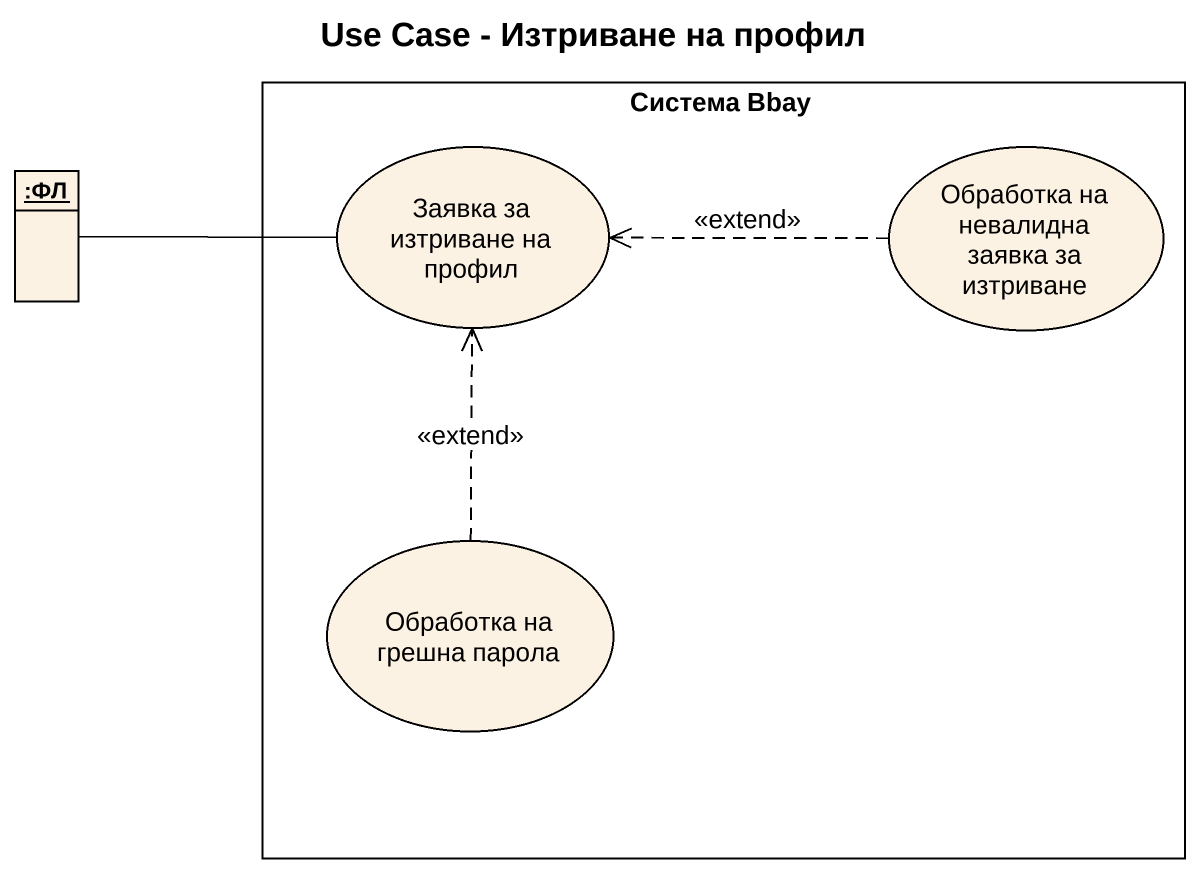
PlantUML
@startuml
title Use Case - Изтриване на профил
allowmixing
hide circle
hide empty members
rectangle "Система Bbay" as Система_Bbay {
  usecase "Заявка за изтриване на профил" as Заявка_за_изтриване_на
  usecase "Обработка на невалидна заявка за изтриване" as Обработка_на_невалидна
  usecase "Обработка на грешна парола" as Обработка_на_грешна_парола
}
object ":ФЛ" as ФЛ
ФЛ -right- Заявка_за_изтриване_на
Обработка_на_невалидна .left.> Заявка_за_изтриване_на : <<extend>>
Обработка_на_грешна_парола .up.> Заявка_за_изтриване_на : <<extend>>
@enduml
